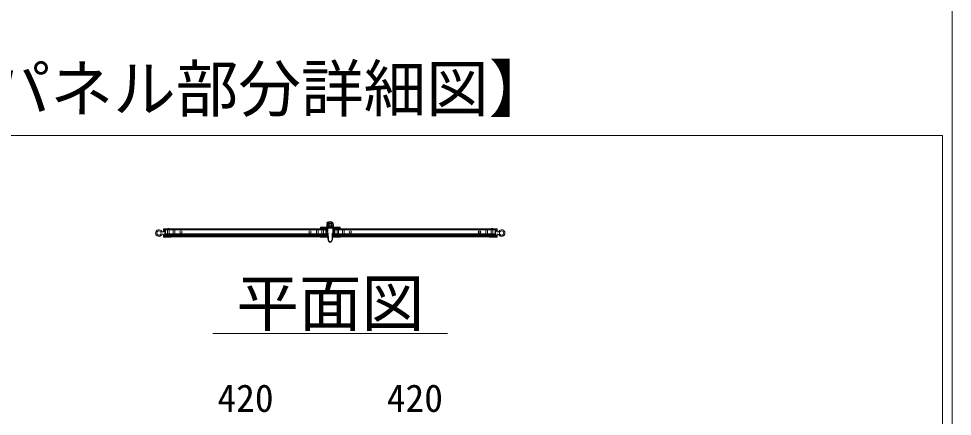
# Model space of a CAD drawing. Units: millimetres, scale not verified. Extents: x -10075 to 10075, y -16938 to 16938.
# Drawn here: x 7664 to 10050, y -9219 to -8203 of the extents above; entities that cross this region are included whole.
import ezdxf
from ezdxf.enums import TextEntityAlignment as Align

# ---------------------------------------------------------------- set-up
doc = ezdxf.new("R2010")
doc.units = ezdxf.units.MM
doc.header["$LTSCALE"] = 90
doc.linetypes.add('DASHED1', pattern=[1.8, 1.2, -0.6])
doc.layers.add('0-B_図面枠', color=134, linetype='Continuous', lineweight=18)
doc.styles.add('ＭＳ ゴシック', font='')
doc.styles.get('ＭＳ ゴシック').set_extended_font_data('MS Gothic')

msp = doc.modelspace()

# ---------------------------------------------------------------- linework, layer by layer
at = {"layer": '0-B_図面枠'}
for p, q in [((8453.39, -8722.47), (8451.67, -8724.93)), ((8451.79, -8725.63), (8452.47, -8726.09)), ((8451.85, -8729.27), (8451.85, -8735.78)), ((8454.79, -8722.85), (8454.09, -8722.35)), ((8457.46, -8734.27), (8454.57, -8729.27)), ((8463.23, -8724.28), (8466.12, -8729.27)), ((8466.12, -8729.27), (8463.23, -8734.27)), ((8468.85, -8729.27), (8468.85, -8735.78)), ((8033.5, -8747.52), (8031.73, -8747.52)), ((8033.5, -8753.53), (8031.73, -8753.53)), ((8033.99, -8740.28), (8033.99, -8746.52)), ((8034.99, -8746.52), (8033.99, -8746.52)), ((8033.99, -8754.52), (8033.99, -8760.77)), ((8034.99, -8754.52), (8033.99, -8754.52)), ((8063.5, -8739.77), (8034.5, -8739.77)), ((8035.5, -8745.52), (8035.5, -8741.52)), ((8035.5, -8741.52), (8038, -8741.52)), ((8038, -8759.52), (8038, -8741.52)), ((8039, -8741.28), (8039, -8753.57)), ((8039, -8741.28), (8064, -8741.28)), ((8039, -8742.47), (8448.99, -8742.47)), ((8039, -8752.37), (8448.99, -8752.37)), ((8039, -8753.57), (8068.99, -8753.57)), ((8039, -8755.07), (8039, -8759.77)), ((8039, -8755.07), (8056, -8755.07)), ((8056, -8755.07), (8056.49, -8754.57)), ((8064, -8741.28), (8064, -8740.28)), ((8066, -8755.07), (8068.99, -8755.07)), ((8068.99, -8753.57), (8068.99, -8755.07)), ((8448.99, -8753.57), (8419, -8753.57)), ((8419, -8753.57), (8419, -8755.07)), ((8421.99, -8755.07), (8419, -8755.07)), ((8424, -8741.28), (8424, -8740.28)), ((8448.99, -8741.28), (8424, -8741.28)), ((8424.5, -8739.77), (8453.49, -8739.77)), ((8432, -8755.07), (8431.5, -8754.57)), ((8448.99, -8755.07), (8432, -8755.07)), ((8454.87, -8735.78), (8435.35, -8735.78)), ((8435.35, -8735.78), (8435.35, -8737.78)), ((8460.35, -8737.78), (8435.35, -8737.78)), ((8448.99, -8741.28), (8448.99, -8753.57)), ((8448.99, -8755.07), (8448.99, -8759.77)), ((8450, -8758.52), (8450, -8742.53)), ((8450.5, -8742.02), (8452, -8742.02)), ((8452.49, -8742.53), (8452.49, -8747.62)), ((8452.49, -8751.78), (8452.49, -8758.52)), ((8453, -8746.52), (8454, -8746.52)), ((8453, -8754.52), (8454, -8754.52)), ((8453.35, -8734.1), (8453.35, -8735.78)), ((8453.95, -8749.89), (8454.15, -8749.99)), ((8454, -8740.28), (8454, -8746.52)), ((8454, -8754.52), (8454, -8760.77)), ((8454.51, -8765.48), (8454.5, -8751.78)), ((8455.41, -8751.78), (8455.52, -8765.68)), ((8463.23, -8734.27), (8457.46, -8734.27)), ((8460.35, -8737.78), (8485.34, -8737.78)), ((8465.18, -8765.68), (8465.29, -8751.78)), ((8465.82, -8735.78), (8485.34, -8735.78)), ((8466.2, -8751.78), (8466.18, -8765.48)), ((8466.55, -8749.99), (8466.74, -8749.89)), ((8466.7, -8740.28), (8466.7, -8746.52)), ((8467.7, -8746.52), (8466.7, -8746.52)), ((8466.7, -8754.52), (8466.7, -8760.77)), ((8467.7, -8754.52), (8466.7, -8754.52)), ((8496.2, -8739.77), (8467.2, -8739.77)), ((8467.34, -8734.1), (8467.34, -8735.78)), ((8468.2, -8747.62), (8468.2, -8742.53)), ((8468.2, -8758.52), (8468.2, -8751.78)), ((8468.7, -8742.02), (8470.2, -8742.02)), ((8470.7, -8742.53), (8470.7, -8758.52)), ((8471.7, -8741.28), (8471.7, -8753.57)), ((8471.7, -8741.28), (8496.7, -8741.28)), ((8881.7, -8742.47), (8471.7, -8742.47)), ((8881.7, -8752.37), (8471.7, -8752.37)), ((8471.7, -8753.57), (8501.7, -8753.57)), ((8471.7, -8755.07), (8471.7, -8759.77)), ((8471.7, -8755.07), (8488.7, -8755.07)), ((8474.35, -8735.78), (8474.35, -8737.78)), ((8485.34, -8735.78), (8485.34, -8737.78)), ((8488.7, -8755.07), (8489.2, -8754.57)), ((8496.7, -8741.28), (8496.7, -8740.28)), ((8498.7, -8755.07), (8501.7, -8755.07)), ((8501.7, -8753.57), (8501.7, -8755.07)), ((8881.7, -8753.57), (8851.7, -8753.57)), ((8851.7, -8753.57), (8851.7, -8755.07)), ((8854.7, -8755.07), (8851.7, -8755.07)), ((8856.7, -8741.28), (8856.7, -8740.28)), ((8881.7, -8741.28), (8856.7, -8741.28)), ((8857.2, -8739.77), (8886.2, -8739.77)), ((8864.7, -8755.07), (8864.2, -8754.57)), ((8881.7, -8755.07), (8864.7, -8755.07)), ((8881.7, -8741.28), (8881.7, -8753.57)), ((8881.7, -8755.07), (8881.7, -8759.77)), ((8882.7, -8759.52), (8882.7, -8741.52)), ((8885.2, -8741.52), (8882.7, -8741.52)), ((8885.2, -8745.52), (8885.2, -8741.52)), ((8885.7, -8746.52), (8886.7, -8746.52)), ((8885.7, -8754.52), (8886.7, -8754.52)), ((8886.7, -8740.28), (8886.7, -8746.52)), ((8886.7, -8754.52), (8886.7, -8760.77)), ((8887.2, -8747.52), (8888.97, -8747.52)), ((8887.2, -8753.53), (8888.97, -8753.53)), ((8034.5, -8761.27), (8052.25, -8761.27)), ((8041.89, -8755.58), (8039, -8758.46)), ((8039, -8758.57), (8448.99, -8758.57)), ((8039, -8759.77), (8053.75, -8759.77)), ((8046.38, -8755.58), (8043.37, -8758.57)), ((8050.87, -8755.58), (8047.86, -8758.57)), ((8055.35, -8755.58), (8052.35, -8758.57)), ((8059.84, -8755.58), (8056.85, -8758.57)), ((8064.33, -8755.58), (8061.34, -8758.57)), ((8068.82, -8755.58), (8065.83, -8758.57)), ((8073.32, -8755.58), (8070.32, -8758.57)), ((8077.81, -8755.58), (8074.81, -8758.57)), ((8082.3, -8755.58), (8079.3, -8758.57)), ((8086.79, -8755.58), (8083.78, -8758.57)), ((8091.28, -8755.58), (8088.27, -8758.57)), ((8095.77, -8755.58), (8092.76, -8758.57)), ((8100.25, -8755.58), (8097.26, -8758.57)), ((8104.74, -8755.58), (8101.75, -8758.57)), ((8109.23, -8755.58), (8106.24, -8758.57)), ((8113.73, -8755.58), (8110.73, -8758.57)), ((8118.22, -8755.58), (8115.22, -8758.57)), ((8122.71, -8755.58), (8119.71, -8758.57)), ((8127.2, -8755.58), (8124.2, -8758.57)), ((8131.69, -8755.58), (8128.68, -8758.57)), ((8136.18, -8755.58), (8133.17, -8758.57)), ((8140.67, -8755.58), (8137.66, -8758.57)), ((8145.15, -8755.58), (8142.16, -8758.57)), ((8149.64, -8755.58), (8146.65, -8758.57)), ((8154.14, -8755.58), (8151.14, -8758.57)), ((8158.63, -8755.58), (8155.63, -8758.57)), ((8163.12, -8755.58), (8160.12, -8758.57)), ((8167.61, -8755.58), (8164.61, -8758.57)), ((8172.1, -8755.58), (8169.1, -8758.57)), ((8176.59, -8755.58), (8173.58, -8758.57)), ((8181.08, -8755.58), (8178.08, -8758.57)), ((8185.57, -8755.58), (8182.57, -8758.57)), ((8190.06, -8755.58), (8187.06, -8758.57)), ((8194.55, -8755.58), (8191.55, -8758.57)), ((8199.04, -8755.58), (8196.04, -8758.57)), ((8203.53, -8755.58), (8200.53, -8758.57)), ((8208.02, -8755.58), (8205.02, -8758.57)), ((8212.51, -8755.58), (8209.51, -8758.57)), ((8217, -8755.58), (8214, -8758.57)), ((8221.49, -8755.58), (8218.49, -8758.57)), ((8225.98, -8755.58), (8222.98, -8758.57)), ((8230.47, -8755.58), (8227.47, -8758.57)), ((8234.96, -8755.58), (8231.96, -8758.57)), ((8239.45, -8755.58), (8236.45, -8758.57)), ((8243.94, -8755.58), (8240.94, -8758.57)), ((8248.43, -8755.58), (8245.43, -8758.57)), ((8252.92, -8755.58), (8249.92, -8758.57)), ((8257.41, -8755.58), (8254.41, -8758.57)), ((8261.9, -8755.58), (8258.9, -8758.57)), ((8266.39, -8755.58), (8263.4, -8758.57)), ((8270.88, -8755.58), (8267.88, -8758.57)), ((8275.37, -8755.58), (8272.37, -8758.57)), ((8279.86, -8755.58), (8276.86, -8758.57)), ((8284.35, -8755.58), (8281.35, -8758.57)), ((8288.84, -8755.58), (8285.84, -8758.57)), ((8293.33, -8755.58), (8290.33, -8758.57)), ((8297.82, -8755.58), (8294.82, -8758.57)), ((8302.31, -8755.58), (8299.31, -8758.57)), ((8306.8, -8755.58), (8303.81, -8758.57)), ((8311.29, -8755.58), (8308.3, -8758.57)), ((8315.78, -8755.58), (8312.78, -8758.57)), ((8320.27, -8755.58), (8317.27, -8758.57)), ((8324.77, -8755.58), (8321.76, -8758.57)), ((8329.26, -8755.58), (8326.25, -8758.57)), ((8333.74, -8755.58), (8330.74, -8758.57)), ((8338.23, -8755.58), (8335.23, -8758.57)), ((8342.72, -8755.58), (8339.72, -8758.57)), ((8347.21, -8755.58), (8344.22, -8758.57)), ((8351.7, -8755.58), (8348.71, -8758.57)), ((8356.19, -8755.58), (8353.2, -8758.57)), ((8360.68, -8755.58), (8357.69, -8758.57)), ((8365.18, -8755.58), (8362.17, -8758.57)), ((8369.67, -8755.58), (8366.66, -8758.57)), ((8374.16, -8755.58), (8371.15, -8758.57)), ((8378.64, -8755.58), (8375.64, -8758.57)), ((8383.13, -8755.58), (8380.13, -8758.57)), ((8387.62, -8755.58), (8384.62, -8758.57)), ((8392.11, -8755.58), (8389.12, -8758.57)), ((8396.6, -8755.58), (8393.61, -8758.57)), ((8401.09, -8755.58), (8398.1, -8758.57)), ((8405.59, -8755.58), (8402.59, -8758.57)), ((8410.08, -8755.58), (8407.07, -8758.57)), ((8414.57, -8755.58), (8411.56, -8758.57)), ((8419.06, -8755.58), (8416.05, -8758.57)), ((8423.54, -8755.58), (8420.54, -8758.57)), ((8428.03, -8755.58), (8425.03, -8758.57)), ((8432.52, -8755.58), (8429.53, -8758.57)), ((8437.01, -8755.58), (8434.02, -8758.57)), ((8448.99, -8759.77), (8434.25, -8759.77)), ((8453.49, -8761.27), (8435.75, -8761.27)), ((8441.5, -8755.58), (8438.51, -8758.57)), ((8446, -8755.58), (8443, -8758.57)), ((8448.99, -8757.06), (8447.49, -8758.57)), ((8452, -8759.02), (8450.5, -8759.02)), ((8467.2, -8761.27), (8484.95, -8761.27)), ((8470.2, -8759.02), (8468.7, -8759.02)), ((8472.12, -8755.58), (8471.7, -8756)), ((8881.7, -8758.57), (8471.7, -8758.57)), ((8471.7, -8759.77), (8486.45, -8759.77)), ((8476.61, -8755.58), (8473.62, -8758.57)), ((8481.1, -8755.58), (8478.11, -8758.57)), ((8485.6, -8755.58), (8482.6, -8758.57)), ((8490.09, -8755.58), (8487.08, -8758.57)), ((8494.58, -8755.58), (8491.57, -8758.57)), ((8499.07, -8755.58), (8496.06, -8758.57)), ((8503.55, -8755.58), (8500.55, -8758.57)), ((8508.04, -8755.58), (8505.05, -8758.57)), ((8512.53, -8755.58), (8509.54, -8758.57)), ((8517.02, -8755.58), (8514.03, -8758.57)), ((8521.51, -8755.58), (8518.52, -8758.57)), ((8526.01, -8755.58), (8523.01, -8758.57)), ((8530.5, -8755.58), (8527.5, -8758.57)), ((8534.99, -8755.58), (8531.98, -8758.57)), ((8539.48, -8755.58), (8536.47, -8758.57)), ((8543.97, -8755.58), (8540.96, -8758.57)), ((8548.46, -8755.58), (8545.45, -8758.57)), ((8552.94, -8755.58), (8549.95, -8758.57)), ((8557.43, -8755.58), (8554.44, -8758.57)), ((8561.92, -8755.58), (8558.93, -8758.57)), ((8566.42, -8755.58), (8563.42, -8758.57)), ((8570.91, -8755.58), (8567.91, -8758.57)), ((8575.4, -8755.58), (8572.4, -8758.57)), ((8579.89, -8755.58), (8576.89, -8758.57)), ((8584.38, -8755.58), (8581.37, -8758.57)), ((8588.87, -8755.58), (8585.86, -8758.57)), ((8593.36, -8755.58), (8590.36, -8758.57)), ((8597.84, -8755.58), (8594.85, -8758.57)), ((8602.34, -8755.58), (8599.34, -8758.57)), ((8606.83, -8755.58), (8603.83, -8758.57)), ((8611.32, -8755.58), (8608.32, -8758.57)), ((8615.81, -8755.58), (8612.81, -8758.57)), ((8620.3, -8755.58), (8617.3, -8758.57)), ((8624.79, -8755.58), (8621.79, -8758.57)), ((8629.28, -8755.58), (8626.27, -8758.57)), ((8633.77, -8755.58), (8630.77, -8758.57)), ((8638.26, -8755.58), (8635.26, -8758.57)), ((8642.75, -8755.58), (8639.75, -8758.57)), ((8647.24, -8755.58), (8644.24, -8758.57)), ((8651.73, -8755.58), (8648.73, -8758.57)), ((8656.22, -8755.58), (8653.22, -8758.57)), ((8660.71, -8755.58), (8657.71, -8758.57)), ((8665.2, -8755.58), (8662.2, -8758.57)), ((8669.69, -8755.58), (8666.69, -8758.57)), ((8674.18, -8755.58), (8671.18, -8758.57)), ((8678.67, -8755.58), (8675.67, -8758.57)), ((8683.16, -8755.58), (8680.16, -8758.57)), ((8687.66, -8755.58), (8684.65, -8758.57)), ((8692.14, -8755.58), (8689.14, -8758.57)), ((8696.63, -8755.58), (8693.63, -8758.57)), ((8701.12, -8755.58), (8698.12, -8758.57)), ((8705.61, -8755.58), (8702.61, -8758.57)), ((8710.1, -8755.58), (8707.1, -8758.57)), ((8714.59, -8755.58), (8711.6, -8758.57)), ((8719.08, -8755.58), (8716.09, -8758.57)), ((8723.57, -8755.58), (8720.57, -8758.57)), ((8728.07, -8755.58), (8725.06, -8758.57)), ((8732.56, -8755.58), (8729.55, -8758.57)), ((8737.04, -8755.58), (8734.04, -8758.57)), ((8741.53, -8755.58), (8738.53, -8758.57)), ((8746.02, -8755.58), (8743.02, -8758.57)), ((8750.51, -8755.58), (8747.51, -8758.57)), ((8755, -8755.58), (8752.01, -8758.57)), ((8759.49, -8755.58), (8756.5, -8758.57)), ((8763.98, -8755.58), (8760.99, -8758.57)), ((8768.48, -8755.58), (8765.47, -8758.57)), ((8772.97, -8755.58), (8769.96, -8758.57)), ((8777.46, -8755.58), (8774.45, -8758.57)), ((8781.94, -8755.58), (8778.94, -8758.57)), ((8786.43, -8755.58), (8783.43, -8758.57)), ((8790.92, -8755.58), (8787.92, -8758.57)), ((8795.41, -8755.58), (8792.42, -8758.57)), ((8799.9, -8755.58), (8796.91, -8758.57)), ((8804.39, -8755.58), (8801.4, -8758.57)), ((8808.89, -8755.58), (8805.89, -8758.57)), ((8813.38, -8755.58), (8810.37, -8758.57)), ((8817.87, -8755.58), (8814.86, -8758.57)), ((8822.36, -8755.58), (8819.35, -8758.57)), ((8826.85, -8755.58), (8823.84, -8758.57)), ((8831.33, -8755.58), (8828.33, -8758.57)), ((8835.82, -8755.58), (8832.83, -8758.57)), ((8840.31, -8755.58), (8837.32, -8758.57)), ((8844.8, -8755.58), (8841.81, -8758.57)), ((8849.3, -8755.58), (8846.3, -8758.57)), ((8853.79, -8755.58), (8850.79, -8758.57)), ((8858.28, -8755.58), (8855.27, -8758.57)), ((8862.77, -8755.58), (8859.76, -8758.57)), ((8867.26, -8755.58), (8864.25, -8758.57)), ((8881.7, -8759.77), (8866.95, -8759.77)), ((8886.2, -8761.27), (8868.45, -8761.27)), ((8871.75, -8755.58), (8868.74, -8758.57)), ((8876.23, -8755.58), (8873.24, -8758.57)), ((8880.72, -8755.58), (8877.73, -8758.57)), ((8160.35, -9007.42), (8760.35, -9007.42))]:
    msp.add_line(p, q, dxfattribs=at)
at = {"layer": '0-B_図面枠', "linetype": 'DASHED1'}
for p, q in [((8044.89, -8739.77), (8044.89, -8741.28)), ((8044.89, -8741.28), (8044.89, -8753.57)), ((8049.1, -8739.77), (8049.1, -8741.28)), ((8049.1, -8741.28), (8049.1, -8753.57)), ((8058.9, -8741.28), (8058.9, -8753.57)), ((8058.9, -8753.57), (8058.9, -8754.57)), ((8063.1, -8741.28), (8063.1, -8753.57)), ((8063.1, -8753.57), (8063.1, -8754.57)), ((8424.9, -8741.28), (8424.9, -8753.57)), ((8424.9, -8753.57), (8424.9, -8754.57)), ((8429.09, -8741.28), (8429.09, -8753.57)), ((8429.09, -8753.57), (8429.09, -8754.57)), ((8438.9, -8739.77), (8438.9, -8741.28)), ((8438.9, -8741.28), (8438.9, -8753.57)), ((8443.1, -8739.77), (8443.1, -8741.28)), ((8443.1, -8741.28), (8443.1, -8753.57)), ((8477.6, -8739.77), (8477.6, -8741.28)), ((8477.6, -8741.28), (8477.6, -8753.57)), ((8481.8, -8739.77), (8481.8, -8741.28)), ((8481.8, -8741.28), (8481.8, -8753.57)), ((8491.6, -8741.28), (8491.6, -8753.57)), ((8491.6, -8753.57), (8491.6, -8754.57)), ((8495.8, -8741.28), (8495.8, -8753.57)), ((8495.8, -8753.57), (8495.8, -8754.57)), ((8857.6, -8741.28), (8857.6, -8753.57)), ((8857.6, -8753.57), (8857.6, -8754.57)), ((8861.8, -8741.28), (8861.8, -8753.57)), ((8861.8, -8753.57), (8861.8, -8754.57)), ((8871.6, -8739.77), (8871.6, -8741.28)), ((8871.6, -8741.28), (8871.6, -8753.57)), ((8875.8, -8739.77), (8875.8, -8741.28)), ((8875.8, -8741.28), (8875.8, -8753.57))]:
    msp.add_line(p, q, dxfattribs=at)
at = {"layer": '0-B_図面枠'}
for points in [[(-10075.16, -3062.5), (10049.84, -3062.5), (10049.84, -16937.5), (-10075.16, -16937.5)], [(7405.04, -8501.17), (10024.97, -8501.17), (10024.97, -12685.82), (7405.04, -12685.82)], [(8039, -8759.77), (8448.99, -8759.77), (8448.99, -8740.07), (8039, -8740.07)], [(8039, -8753.57), (8448.99, -8753.57), (8448.99, -8741.28), (8039, -8741.28)], [(8451.35, -8737.78), (8435.35, -8737.78), (8435.35, -8739.77), (8451.35, -8739.77)], [(8485.34, -8737.78), (8469.35, -8737.78), (8469.35, -8739.77), (8485.34, -8739.77)], [(8881.7, -8759.77), (8471.7, -8759.77), (8471.7, -8740.07), (8881.7, -8740.07)], [(8881.7, -8753.57), (8471.7, -8753.57), (8471.7, -8741.28), (8881.7, -8741.28)], [(8039, -8758.57), (8448.99, -8758.57), (8448.99, -8755.58), (8039, -8755.58)], [(8881.7, -8758.57), (8471.7, -8758.57), (8471.7, -8755.58), (8881.7, -8755.58)]]:
    msp.add_lwpolyline(points, close=True, dxfattribs=at)
for points in [[(8454.57, -8729.27), (8457.46, -8724.28), (8463.23, -8724.28)], [(8034.99, -8754.52), (8034.99, -8759.77), (8038, -8759.77), (8038, -8741.28), (8034.99, -8741.28), (8034.99, -8746.52)], [(8066, -8755.07), (8065.49, -8754.57), (8056.49, -8754.57)], [(8421.99, -8755.07), (8422.5, -8754.57), (8431.5, -8754.57)], [(8453, -8754.52), (8453, -8759.77), (8450, -8759.77), (8450, -8741.28), (8453, -8741.28), (8453, -8746.52)], [(8467.7, -8754.52), (8467.7, -8759.77), (8470.7, -8759.77), (8470.7, -8741.28), (8467.7, -8741.28), (8467.7, -8746.52)], [(8498.7, -8755.07), (8498.2, -8754.57), (8489.2, -8754.57)], [(8854.7, -8755.07), (8855.2, -8754.57), (8864.2, -8754.57)], [(8885.7, -8754.52), (8885.7, -8759.77), (8882.7, -8759.77), (8882.7, -8741.28), (8885.7, -8741.28), (8885.7, -8746.52)], [(8035.5, -8755.52), (8035.5, -8759.52), (8038, -8759.52)], [(8885.2, -8755.52), (8885.2, -8759.52), (8882.7, -8759.52)]]:
    msp.add_lwpolyline(points, dxfattribs=at)
for centre, radius in [((8460.35, -8729.27), 8.5), ((8460.35, -8729.27), 8), ((8460.35, -8729.27), 4.9), ((8460.35, -8729.27), 3), ((8460.35, -8729.27), 2.46), ((8022.5, -8750.52), 5.5), ((8078.99, -8747.42), 3), ((8078.99, -8747.42), 3), ((8409, -8747.42), 3), ((8409, -8747.42), 3), ((8511.7, -8747.42), 3), ((8511.7, -8747.42), 3), ((8841.7, -8747.42), 3), ((8841.7, -8747.42), 3), ((8898.2, -8750.52), 5.5)]:
    msp.add_circle(centre, radius, dxfattribs=at)
for centre, radius, start, end in [((8452.08, -8725.21), 0.504, 145, 235), ((8453.8, -8722.75), 0.504, 55, 145), ((8022.5, -8750.52), 8.5, 28.437, 331.563), ((8031.73, -8745.52), 2, 208.437, 270), ((8031.73, -8755.52), 2, 90, 151.563), ((8033.5, -8745.52), 2, 270, 0), ((8033.5, -8755.52), 2, 0, 90), ((8034.5, -8740.28), 0.504, 90, 180), ((8047, -8747.27), 8.5, 61.928, 118.072), ((8060.99, -8747.07), 8.5, 241.928, 298.072), ((8063.5, -8740.28), 0.504, 0, 90), ((8427, -8747.07), 8.5, 241.928, 298.072), ((8424.5, -8740.28), 0.504, 90, 180), ((8441, -8743.27), 8.5, 61.928, 118.072), ((8450.5, -8742.53), 0.504, 90, 180), ((8452, -8742.53), 0.504, 0, 90), ((8453.49, -8751.78), 0.999, 0.32314, 180), ((8455, -8747.62), 2.5, 180, 245.32314), ((8453.49, -8740.28), 0.504, 0, 90), ((8453.49, -8751.78), 1.91, 0, 70.06338), ((8467.2, -8751.78), 1.91, 109.93662, 180), ((8467.2, -8751.78), 0.999, 0, 179.67686), ((8467.2, -8740.28), 0.504, 90, 180), ((8465.7, -8747.62), 2.5, 294.67686, 360), ((8468.7, -8742.53), 0.504, 90, 180), ((8470.2, -8742.53), 0.504, 0, 90), ((8479.7, -8743.27), 8.5, 61.928, 118.072), ((8493.7, -8747.07), 8.5, 241.928, 298.072), ((8496.2, -8740.28), 0.504, 0, 90), ((8859.7, -8747.07), 8.5, 241.928, 298.072), ((8857.2, -8740.28), 0.504, 90, 180), ((8873.7, -8747.27), 8.5, 61.928, 118.072), ((8887.2, -8745.52), 2, 180, 270), ((8887.2, -8755.52), 2, 90, 180), ((8886.2, -8740.28), 0.504, 0, 90), ((8888.97, -8745.52), 2, 270, 331.563), ((8888.97, -8755.52), 2, 28.437, 90), ((8898.2, -8750.52), 8.5, 208.437, 151.563), ((8034.5, -8760.77), 0.504, 180, 270), ((8052.25, -8759.77), 1.5, 270, 360), ((8435.75, -8759.77), 1.5, 180, 270), ((8450.5, -8758.52), 0.504, 180, 270), ((8452, -8758.52), 0.504, 270, 360), ((8453.49, -8760.77), 0.504, 270, 360), ((8466.51, -8765.26), 12, 181.04464, 220.13334), ((8466.51, -8765.26), 11, 182.20558, 220.35433), ((8460.35, -8770.61), 3.84, 218.46775, 321.55127), ((8460.35, -8770.64), 2.82, 218.0845, 321.8897), ((8454.19, -8765.26), 11, 319.64567, 357.79442), ((8454.19, -8765.26), 12, 319.86666, 358.95536), ((8467.2, -8760.77), 0.504, 180, 270), ((8468.7, -8758.52), 0.504, 180, 270), ((8470.2, -8758.52), 0.504, 270, 360), ((8484.95, -8759.77), 1.5, 270, 360), ((8868.45, -8759.77), 1.5, 180, 270), ((8886.2, -8760.77), 0.504, 270, 360)]:
    msp.add_arc(centre, radius, start, end, dxfattribs=at)

# ---------------------------------------------------------------- texts
at = {"layer": '0-B_図面枠', "style": 'ＭＳ ゴシック'}
for s, height, p in [('【パネル部分詳細図】', 117.3, (7425.5, -8475.11)), ('平面図', 117.3, (8220.35, -9023.42)), ('420', 70.38, (8172, -9228.61)), ('420', 70.38, (8604.7, -9228.61))]:
    msp.add_text(s, height=height, dxfattribs=at).set_placement(p, align=Align.BOTTOM_LEFT)

doc.saveas('drawing.dxf')
